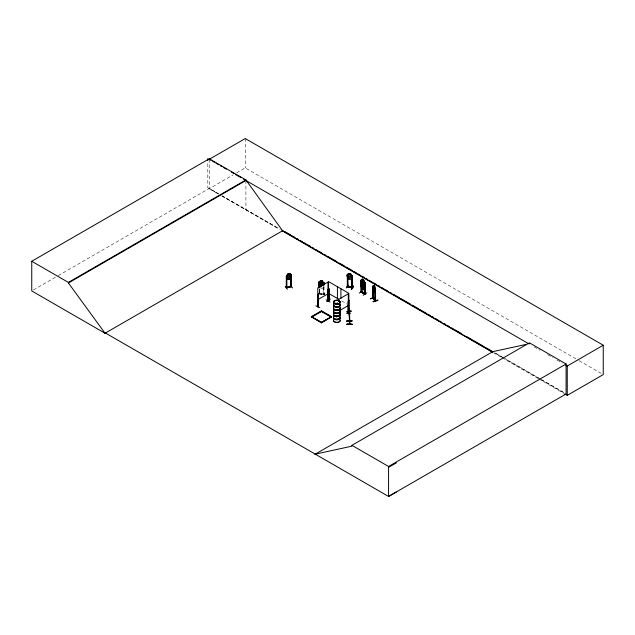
<?xml version="1.0" encoding="UTF-8"?>
<svg xmlns="http://www.w3.org/2000/svg" width="635" height="635" viewBox="0 0 635 635"><rect width="100%" height="100%" fill="white"/><g stroke="black" fill="none" stroke-linecap="round" stroke-linejoin="round"><path stroke-width="0.48" stroke-dasharray="3.17 2.38" d="M336.169 317.563L339.225 319.334M318.23 294.505L319.413 292.243M318.484 294.33L319.389 292.275M318.135 295.061L319.675 292.076M318.968 293.489L319.508 293.433L319.048 293.338M319.397 293.957L318.968 293.918M320.58 288.004L322.294 288.266M323.977 286.758L322.302 288.353M324.048 294.211C313.317 293.433 322.461 292.243 324.104 294.656L324.874 292.981L324.366 294.751M324.08 294.457L324.858 292.965L323.342 295.981M33.464 289.949L57.46 276.09M58.317 275.598L209.264 188.444L218.638 193.858M209.264 159.321L209.264 188.69L233.267 174.839M236.688 172.855L245.261 167.91L578.35 360.22M318.984 293.775L322.723 294.418M318.937 293.878L322.667 294.521M218.511 193.929L207.828 187.785L207.828 161.576M221.933 195.898L278.289 228.306L222.052 195.826M503.896 358.045L494.506 352.639L503.872 358.053M540.615 379.159L504.754 358.529L540.52 379.214M541.464 379.643L564.523 392.906M579.215 360.712L603.25 374.594M534.122 346.877L540.067 350.306M547.711 354.719L552.815 357.664M557.062 360.116L562.158 363.061M541.369 379.698L564.38 392.986M209.264 188.69L218.638 194.104M222.052 196.072L280.281 229.687M493.363 352.711L501.094 357.18M501.96 357.672L538.043 378.508M538.901 379.008L563.817 393.39M341.709 300.942L347.266 304.149M324.048 286.814L323.993 294.743M323.58 286.734L323.572 294.688L323.533 286.837M319.453 288.957L319.453 293.965M319.397 289.06L319.334 293.981M245.912 180.475L245.912 209.844M245.261 138.541L245.261 167.91M336.867 303.038A3.413 1.968 0 0 1 337.749 303.101M336.867 302.879A3.365 1.945 0 0 1 337.733 302.943"/><path stroke-width="0.95" d="M349.361 310.086L349.44 308.539L349.345 309.928M349.528 314.007L349.448 315.659L349.385 314.103L349.44 314.515M349.599 321.413L349.607 324.255L349.528 312.087M349.385 312.309L349.353 311.047M349.377 315.46L349.472 309.181M349.464 311.46C349.171 308.189 349.377 314.047 349.464 312.277M349.353 313.722L349.377 312.618L349.401 314.984M361.894 284.996L362.664 283.805M363.688 285.94L363.045 284.155L363.72 283.186L362.839 283.758L361.99 282.123L362.609 283.909L362.22 286.004L363.037 287.203L363.466 285.909L362.625 283.829M364.546 282.25L364.458 293.965L365.03 294.116L364.982 282.361L364.474 282.273L364.982 282.361M347.71 286.869L347.694 274.979L347.853 286.774L347.313 286.639M351.861 275.979L352.29 276.082L350.607 273.852L348.877 273.518C343.511 279.305 351.306 268.534 348.067 276.622L349.179 277.971L350.29 278.209L351.377 277.336L350.607 273.852M349.321 310.412L349.528 315.182M349.361 309.412L349.44 308.539M349.544 316.222L349.409 317.048L349.298 311.229M349.448 313.793L349.504 313.365M349.607 324.223L349.337 320.723L349.575 321.056M315.817 305.816L319.738 307.729M286.29 287.79L291.195 286.599M291.29 286.282L290.901 286.393C290.989 287.615 290.282 285.742 291.274 286.171M373.896 286.075L373.626 288.195L374.166 289.504L373.944 286.06M335.312 303.546L334.597 303.355M335.24 303.578L335.447 303.617M339.13 301.276L338.653 301.077L338.995 301.379M349.814 324.183L349.528 312.142M323.62 282.924L323.58 284.774M362.72 279.67L362.315 281.845L363.141 283.043L363.561 281.749L362.76 279.646M362.72 281.535L362.315 283.71L363.141 284.909L363.561 283.607L362.68 281.559M373.658 285.456L373.205 288.314L374.317 290.632L374.864 290.116C373.88 284.774 375.515 280.821 375.349 300.926L372.856 298.204L372.816 286.401C373.626 287.147 372.173 285.79 373.658 285.456L374.499 286.425M288.568 274.018L288.06 276.59L288.592 277.185L289.695 276.201L289.115 273.891M375.293 297.18L370.522 298.633M320.889 286.869L319.746 285.567L319.746 284.17L321.175 280.924M321.151 282.821L320.604 285.131L321.723 286.052L322.294 284.607L321.723 282.916L321.135 282.853M288.004 273.868L287.234 277.368L288.33 278.209L289.425 277.947L290.505 276.582L289.695 273.463L288.004 273.868L286.361 276.161M285.25 286.369L287.353 289.274M359.196 293.013L363.045 290.87M326.604 301.442L330.398 299.045M328.986 300.133L328.47 300.006L328.89 300.252M328.851 288.909L328.509 288.711L328.986 288.83L328.89 300.68L328.454 300.45L328.509 281.575L348.853 293.322L348.893 312.229L348.504 312.007M328.628 299.926L328.7 300.395M320.596 280.622L319.746 283.702L320.889 285.004L322.016 285.202L323.136 284.282L322.342 280.837L320.588 280.535L318.841 282.13L319.453 282.107L319.453 286.996M361.585 284.321L361.585 280.408L361.109 280.281L361.061 292.021L361.632 291.727M361.394 280.495L361.632 292.156C362.418 290.878 359.759 281.424 363.466 284.075L364.76 286.639C365.53 288.242 363.672 290.735 362.252 288.822L360.958 286.266L360.958 284.401M365.022 293.703L364.768 293.759M319.453 282.107L318.937 282.13L318.826 285.893L319.976 287.33M318.865 283.964C324.017 289.346 315.69 283.178 320.572 282.432L322.318 282.734L324.033 284.924M321.739 281.019L322.294 283.559L321.723 284.186L320.604 283.273L320.572 282.432L322.278 282.805L323.136 284.75M323.993 283.035L323.493 282.789L323.533 285.853M324.064 282.996L322.342 280.837M348.155 285.194L346.305 287.909M290.719 286.425L286.29 287.361L286.845 287.226M286.917 287.449L286.79 275.923M290.766 286.29L291.219 286.179M290.901 286.822L290.838 274.955L291.219 274.86L291.251 286.734L291.354 274.931L289.695 273.463M347.766 275.026L347.281 275.019L347.71 275.145M348.925 279.035L347.21 276.844M352.29 275.979L352.155 287.853L352.29 275.979L351.726 275.852L351.814 287.758M352.219 277.947L350.583 279.471L348.877 279.106L347.186 276.876L347.21 274.987M347.313 286.21L347.313 286.806L347.345 274.915M347.742 286.456L347.234 286.345L347.797 286.329M351.782 287.322L352.346 287.742L347.409 286.655M351.719 287.417L352.346 287.314L347.409 286.226M353.258 286.091C354.425 287.353 348.313 292.664 353.33 286.314M317.754 306.8L317.786 287.933L327.962 282.051L327.985 301.133M373.11 298.053L373.269 298.005M373.253 297.958L373.055 298.474L373.245 291.552M373.245 298.402L373.015 286.409M373.269 298.125L375.301 300.466M372.991 298.125L375.491 300.847L375.491 289.1L375.055 288.766L375.071 300.696M338.844 301.03L338.638 301.117M288.052 273.939L286.417 276.161L286.385 287.901L286.337 276.027L286.877 275.908L286.337 276.027M291.378 276.82L289.719 279.082L288.004 279.456L286.345 277.995L288.052 279.432L289.671 279.011L291.322 276.82M321.342 285.536L320.103 286.512L321.056 285.226L320.143 283.654L321.366 284.988L322.548 284.075L321.651 285.313M372.793 286.464L373.674 285.52M318.111 306.824L318.095 295.045M318.881 284.051L320.596 282.48M361.585 280.408L361.013 280.257L362.331 279.106L363.625 279.852L364.855 282.472L364.887 294.211L361.132 292.06M361.061 280.297L362.355 279.17L361.68 282.059L362.522 283.647M363.601 285.385C366.165 281.781 364.609 289.782 362.244 286.607L360.974 284.012L360.974 282.146L362.291 280.995L363.561 281.781L364.855 284.337L363.537 281.765L362.307 281.059L361.68 282.527L361.68 283.924L363.355 285.996L364.18 285.361L363.585 281.742M360.998 284.44L362.236 283.273L360.958 284.464C360.886 286.456 361.45 288.941 363.522 289.608M364.855 284.274L363.625 285.44L362.307 284.686L360.974 282.146M363.466 289.568L364.76 288.441M363.355 284.131L364.18 283.504L364.18 282.107L363.625 279.852L362.331 279.106M338.725 301.117L339.034 301.292M327.946 300.934L327.962 289.195L327.985 300.926M326.152 299.823L329.978 302.014M348.305 312.666L348.313 300.942L348.329 312.674M338.137 299.68L348.313 293.807L348.282 312.888L348.44 301.014M346.48 311.618L350.322 313.579M348.988 300.379L348.504 300.26L348.988 300.379L348.988 312.079M351.068 311.19C339.13 317.897 358.735 306.046 347.115 313.301M347.067 313.301L351.068 311.206M105.505 333.034L105.093 333.28L31.75 290.933L31.75 261.263L209.264 158.774L245.912 179.927L282.559 230.759L492.379 351.901M209.264 158.774L209.264 159.321L245.261 138.541L603.25 345.226L603.25 374.594L567.253 395.375L564.682 393.883M31.75 261.263L68.397 282.416L245.912 179.927M396.335 492.03L388.564 496.459L105.458 333.01L105.037 333.248L68.397 282.964L245.912 180.475M105.037 333.248L282.972 230.521M317.786 299.68L327.962 293.807M360.974 284.012L362.291 286.583L363.561 287.274M362.355 284.663L361.061 282.099M362.188 283.297L363.506 284.051L364.085 287.663L363.26 288.298L361.585 286.218M311.325 316.698L321.477 310.84L331.621 316.698L321.477 322.882L311.325 316.698L321.477 322.556L331.621 316.698M311.325 317.024L321.477 311.166L331.621 317.024M321.477 311.491L311.888 317.024L321.477 322.231L331.057 317.024L321.477 311.491L321.477 310.84M364.712 286.631L363.522 284.02M361.498 291.949L364.887 293.783M364.593 293.584C355.727 288.107 366.792 296.529 364.712 293.481M363.101 295.275L366.879 292.846M339.836 310.444L348.313 305.554M314.865 454.39L492.8 351.655L525.582 344.527M315.277 454.144L351.925 446.175L351.925 445.325L529.439 342.837L566.087 363.99L566.087 393.97L388.564 496.459L388.564 466.479L566.087 363.99M529.439 343.686L529.026 343.932L243.356 178.999M565.555 365.022L567.253 366.006L603.25 345.226M388.564 467.336L396.335 462.907M334.923 303.101L335.447 303.197M286.345 287.33L286.822 287.369M352.282 287.417L347.853 286.464M375.277 291.005C374.301 293.656 372.761 289.385 372.816 288.266M370.491 298.815L375.277 297.347L370.395 298.712M373.062 301.411L377.833 299.974M373.182 301.744L377.952 300.299L373.19 301.776M317.96 306.888L317.96 294.965M288.592 274.05L289.139 273.923M291.29 274.963L290.766 274.971M286.472 287.877L291.29 286.71M292.608 287.996L290.322 285.155M335.32 303.601L334.724 303.316M286.718 287.647L286.718 287.218M328.66 300.379L328.636 288.631M361.426 291.798L361.077 291.624M349.528 313.968L349.298 309.364L349.544 324.191M349.44 311.388L349.409 314.182M349.544 312.476L349.528 309.594L349.48 313.515M349.607 314.309L349.496 309.523L349.464 313.325M346.758 320.961L352.147 320.826L346.758 321.207M346.75 321.032L352.147 320.985M347.004 324.072L352.409 324.35L347.004 324.12M347.004 324.318L352.409 324.342L347.02 324.485M321.151 280.956L321.723 281.051M323.493 282.948L323.993 282.996M363.736 286.012L362.823 284.29L361.894 284.901M352.227 287.83L347.321 286.79M348.845 311.801L348.845 312.229M364.696 293.926L364.633 285.099M209.264 159.321L210.971 160.306M212.677 161.29L214.384 162.274M216.083 163.258L218.638 164.735M220.345 165.719L222.052 166.703M223.758 167.688L226.314 169.164M231.426 172.117L233.982 173.593M235.688 174.577L240.8 177.522M284.686 231.505L290.679 234.966M292.394 235.958L294.965 237.442M296.672 238.427L298.387 239.419M300.101 240.403L302.673 241.887M304.387 242.88L306.094 243.872M307.808 244.856L310.38 246.34M312.095 247.333L313.801 248.317M316.373 249.801L318.087 250.793M319.802 251.777L321.508 252.77M324.08 254.254L325.795 255.238M327.509 256.23L336.931 261.668M339.495 263.152L344.638 266.121M346.345 267.105L352.346 270.566M354.052 271.558L356.624 273.042M358.338 274.026L360.053 275.019M361.767 276.011L364.331 277.487M366.046 278.479L367.76 279.471M370.324 280.948L372.039 281.94M373.753 282.932L376.325 284.416M378.039 285.401L379.746 286.393M381.46 287.377L384.032 288.861M385.747 289.854L387.453 290.838M390.025 292.322L391.739 293.314M393.454 294.299L399.447 297.759M401.161 298.752L410.583 304.189M412.29 305.181L418.29 308.642M419.997 309.626L425.998 313.095M427.704 314.079L430.276 315.563M431.99 316.555L433.705 317.54M435.419 318.532L437.983 320.016M439.698 321L441.412 321.993M443.976 323.477L445.691 324.461M447.405 325.453L449.12 326.438M451.691 327.922L453.398 328.914M455.112 329.898L461.105 333.367M467.106 336.828L472.242 339.788M473.956 340.781L484.235 346.71M485.942 347.702L491.942 351.163M281.996 230.68L492.506 352.219M328.509 293.322L338.812 299.268M351.925 445.325L388.564 466.479M353.29 286.115L351.369 289.25M289.671 273.518L291.219 274.86M375.031 288.75L375.325 289.155M350.583 273.883L352.274 276.114M375.491 300.387L375.102 300.688M374.459 286.409L375.309 289.187M349.329 311.428L349.361 312.023M567.253 366.006L567.253 395.375M375.261 288.854L375.245 300.887M361.244 280.202L361.299 291.965M361.061 280.233L361.013 284.02M349.361 309.364L349.385 321.485M340.916 288.734L340.916 298.521M337.415 286.71L337.415 298.466M328.986 288.83L329.025 300.601M324.048 282.892L323.993 284.956M321.477 322.231L321.477 322.882M319.31 282.075L319.397 287.099M318.984 282.027L318.937 288.004M207.828 158.663L207.828 160.607M68.397 282.416L68.397 282.964M340.098 310.634A3.342 1.929 0 0 1 336.867 313.063A3.342 1.929 0 0 1 333.629 310.634M340.106 304.863A3.358 1.937 0 0 1 336.867 307.3A3.358 1.937 0 0 1 333.621 304.863M340.114 304.316A3.365 1.945 0 0 1 336.867 306.761A3.365 1.945 0 0 1 333.613 304.316M340.106 308.102A3.358 1.937 0 0 1 336.867 310.547A3.358 1.937 0 0 1 333.621 308.102M340.162 307.904A3.413 1.968 0 0 1 336.867 310.388A3.413 1.968 0 0 1 333.565 307.904M340.162 307.737A3.413 1.968 0 0 1 336.867 310.221A3.413 1.968 0 0 1 333.565 307.737M340.106 307.562A3.358 1.937 0 0 1 336.867 309.999A3.358 1.937 0 0 1 333.621 307.562M340.162 304.665A3.413 1.968 0 0 1 336.867 307.142A3.413 1.968 0 0 1 333.565 304.665M340.162 304.498A3.413 1.968 0 0 1 336.867 306.975A3.413 1.968 0 0 1 333.565 304.498M340.114 310.832A3.365 1.945 0 0 1 336.867 313.277A3.365 1.945 0 0 1 333.613 310.832M340.098 311.118A3.35 1.937 0 0 1 336.867 313.555A3.35 1.937 0 0 1 333.629 311.118M340.098 319.873A3.342 1.929 0 0 1 336.867 322.302A3.342 1.929 0 0 1 333.629 319.873M340.122 310.952A3.373 1.945 0 0 1 336.867 313.404A3.373 1.945 0 0 1 333.605 310.952M340.106 314.103A3.358 1.937 0 0 1 336.867 316.54A3.358 1.937 0 0 1 333.621 314.103M340.114 313.555A3.365 1.945 0 0 1 336.867 316A3.365 1.945 0 0 1 333.613 313.555M340.106 317.341A3.358 1.937 0 0 1 336.867 319.786A3.358 1.937 0 0 1 333.621 317.341M340.162 317.143A3.413 1.968 0 0 1 336.867 319.627A3.413 1.968 0 0 1 333.565 317.143M340.162 316.976A3.413 1.968 0 0 1 336.867 319.461A3.413 1.968 0 0 1 333.565 316.976M340.106 316.801A3.358 1.937 0 0 1 336.867 319.238A3.358 1.937 0 0 1 333.621 316.801M340.162 313.904A3.413 1.968 0 0 1 336.867 316.381A3.413 1.968 0 0 1 333.565 313.904M340.162 313.738A3.413 1.968 0 0 1 336.867 316.214A3.413 1.968 0 0 1 333.565 313.738M340.098 320.056A3.35 1.937 0 0 1 336.867 322.493A3.35 1.937 0 0 1 333.629 320.056M349.448 273.931L348.909 276.225L349.996 277.177L350.56 275.757L350.02 274.018L349.464 273.899M335.177 303.776A3.365 1.945 0 0 0 340.233 302.093A3.365 1.945 0 0 0 335.177 300.411A3.365 1.945 0 0 0 335.177 303.776M335.185 304.062A3.35 1.937 0 0 0 340.217 302.387A3.35 1.937 0 0 0 335.185 300.704A3.35 1.937 0 0 0 335.185 304.062M334.478 303.594A3.373 1.945 0 0 0 340.122 302.72A3.373 1.945 0 0 0 335.994 300.339A3.373 1.945 0 0 0 334.478 303.594"/></g></svg>
